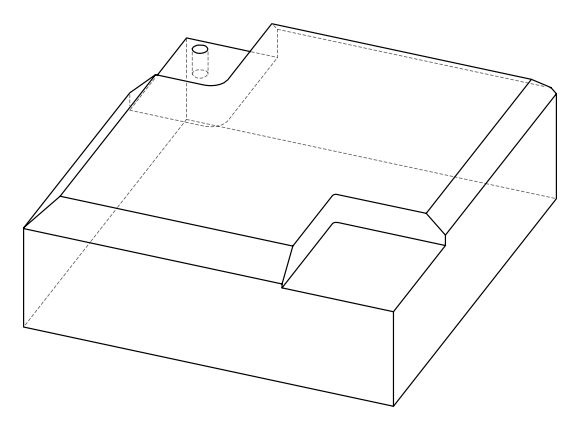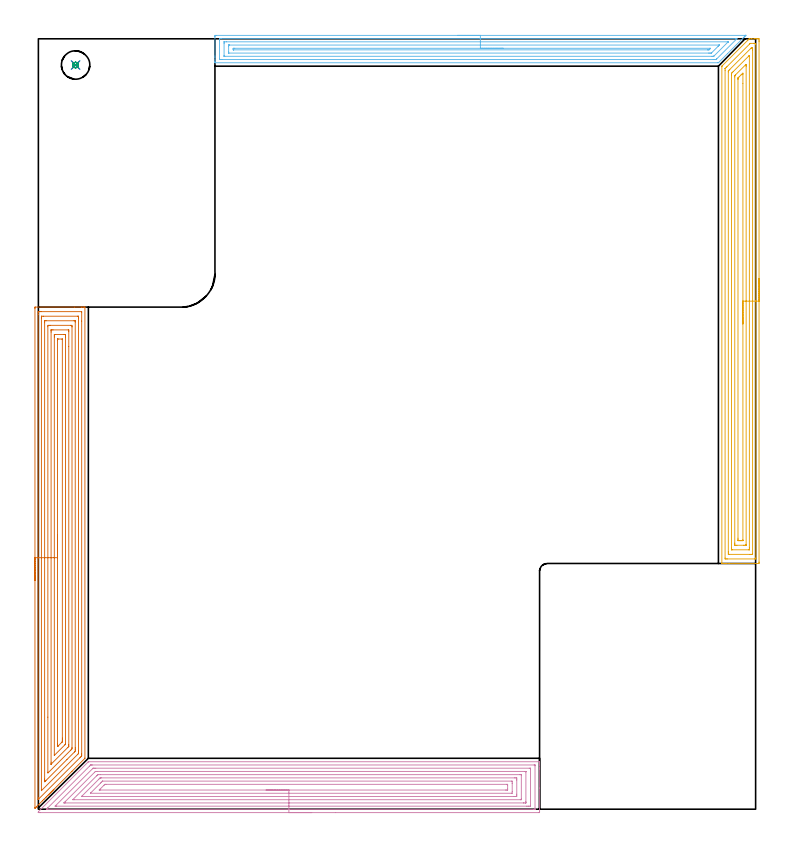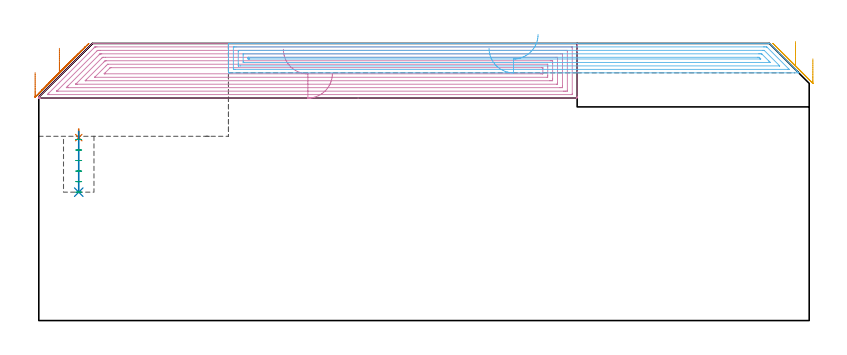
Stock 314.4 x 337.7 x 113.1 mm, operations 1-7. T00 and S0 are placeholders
(PLAN: 9 operations, 5 tool changes, 161.1 min)
(1 SPOT_DRILL | STEP1POCKET | NXT0321_9005460120000 | 0.04 min | 4180 mm3)
(2 DRILL_BLIND_HOLE_INTO_CENTER | STEP1POCKET | UGT0301_225 | 0.11 min | 2167 mm3)
(3 MILL_ROUGH_BLIND_HOLE_CONTOUR | STEP1POCKET | NXT0201_013 | Spiral | 0.29 min | 912 mm3)
(4 AREA_MILL | FG_CHAMFER_SURFACE | UGT0205_001 | 13.8 min | 56492 mm3)
(5 AREA_MILL_1 | FG_CHAMFER_SURFACE_1 | UGT0205_001 | 11.15 min | 31540 mm3)
(6 AREA_MILL_2 | FG_CHAMFER_SURFACE_2 | UGT0205_001 | 9.27 min | 16650 mm3)
(7 AREA_MILL_3 | FG_CHAMFER_SURFACE_3 | UGT0205_001 | 13.75 min | 51274 mm3)
(8 MILL_CORNER_NOTCH_RECTANGULAR | CORNER_NOTCH_RECTANGULAR | NXT0201_008 | Follow Part, ap 1.5, ae 75% | 99.42 min | 261088 mm3)
(9 MILL_CORNER_NOTCH_RECTANGULAR_1 | CORNER_NOTCH_RECTANGULAR_1 | UGT0201_094 | Follow Part, ap 5, ae 75% | 13.3 min | 336327 mm3)
(TOOL NXT0321_9005460120000 | NC Spot Drill, 142deg, 12mm, Carbide, Uncoated | D12 PA142 FL30 Z2)
(TOOL UGT0301_225 | Twist Drill 11.4 mm | D11.4 PA118 FL92 Z2)
(TOOL NXT0201_013 | ENDMILL 10mm | D10 FL30 Z4)
(TOOL UGT0205_001 | Chamfer Mill 20 x 3 x 45 deg. | D20 FL50 Z2)
(TOOL NXT0201_008 | ENDMILL 6mm [2P460-0600-NA 1630] | D6 FL26 Z6)
(TOOL UGT0201_094 | End mill 20 mm | D20 FL38 Z4)
(OP 1 SPOT_DRILL)
G17 G21 G94 G90
T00 M6
G54
G17 G0 G90 X16.3 Y326.2 S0 M3
G43 Z123.1 H0
G94 G81 G98 Z74.666 F250. R78.2
G80
M5
M2
(OP 2 DRILL_BLIND_HOLE_INTO_CENTER)
G17 G21 G94 G90
T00 M6
G54
G17 G0 G90 X16.3 Y326.2 S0 M3
G43 Z123.1 H0
G94 G81 G98 Z52.4 F250. R77.2
G80
M5
M2
(OP 3 MILL_ROUGH_BLIND_HOLE_CONTOUR)
G17 G21 G94 G90
T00 M6
G54
G17 G0 G90 X16.3 Y326.2 S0 M3
G43 Z123.1 H0
Z73.9
G94 G3 X16.9 Y326.8 R0.6 F250.
X16.3 Y327.4 R0.6
X15.1 Y326.2 R1.2
X16.3 Y327.4 R-1.2
X15.7 Y326.8 R0.6
X16.3 Y326.2 R0.6
G0 Z69.6
G3 X16.9 Y326.8 R0.6
X16.3 Y327.4 R0.6
X15.1 Y326.2 R1.2
X16.3 Y327.4 R-1.2
X15.7 Y326.8 R0.6
X16.3 Y326.2 R0.6
G0 Z65.3
G3 X16.9 Y326.8 R0.6
X16.3 Y327.4 R0.6
X15.1 Y326.2 R1.2
X16.3 Y327.4 R-1.2
X15.7 Y326.8 R0.6
X16.3 Y326.2 R0.6
G0 Z61.
G3 X16.9 Y326.8 R0.6
X16.3 Y327.4 R0.6
X15.1 Y326.2 R1.2
X16.3 Y327.4 R-1.2
X15.7 Y326.8 R0.6
X16.3 Y326.2 R0.6
G0 Z56.7
G3 X16.9 Y326.8 R0.6
X16.3 Y327.4 R0.6
X15.1 Y326.2 R1.2
X16.3 Y327.4 R-1.2
X15.7 Y326.8 R0.6
X16.3 Y326.2 R0.6
G0 Z52.4
G3 X16.9 Y326.8 R0.6
X16.3 Y327.4 R0.6
X15.1 Y326.2 R1.2
X16.3 Y327.4 R-1.2
X15.7 Y326.8 R0.6
X16.3 Y326.2 R0.6
G0 Z123.1
M5
M2
(OP 4 AREA_MILL)
G17 G21 G94 G90
T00 M6
G54
G17 G0 G90 X119.811 Y-1.499 S1061 M3
G43 Z123.1 H0
Z100.801
G94 G1 X119.773 Z99.93 F250.
X119.659 Z99.065
X119.47 Z98.213
X119.208 Z97.381
X118.874 Z96.575
X118.471 Z95.801
X118.003 Z95.066
X117.472 Z94.373
X116.882 Z93.73
X116.239 Z93.141
X115.547 Z92.61
X114.811 Z92.141
X114.037 Z91.738
X113.231 Z91.404
X112.399 Z91.142
X111.548 Z90.953
X110.683 Z90.839
X109.811 Z90.801
X0.733 Y-1.497 Z90.803
X0.532 Y-1.495 Z90.805
X0.15 Y-1.49 Z90.81
X0.096 Y-1.488 Z90.812
X0.086 Y-1.487 Z90.813
X0.06 Y-1.479 Z90.82
X0.006 Y-1.46 Z90.838
X-0.058 Y-1.434 Z90.863
X-0.059 Y-1.426 Z90.87
X-0.01 Y-1.201 Z91.097
X-0.006 Y-1.167 Z91.131
X0.01 Y-1.101 Z91.196
X0.056 Y-1.044 Z91.255
X21.825 Y20.726 Z113.025
X21.881 Y20.78 Z113.079
X21.905 Y20.794 Z113.092
X21.943 Y20.8 Z113.1
X219.545
X219.69 Y20.797 Z113.088
X219.693 Y20.776 Z113.067
X219.7 Y20.442 Z112.741
Y20.012 Z112.311
Y19.397 Z111.692
Y18.204 Z110.501
Y17.625 Z109.919
Y9.203 Z101.5
Y-0.983 Z91.314
X219.698 Y-1.275 Z91.022
X219.69 Y-1.492 Z90.806
X219.472 Y-1.499 Z90.799
X130.303 Z90.801
X109.811
Y-0.084 Z92.216
X4.086 Y-0.083 Z92.217
X3.678 Y-0.079 Z92.221
X3.491 Y-0.076 Z92.224
X3.535 Y-0.027 Z92.273
X3.778 Y0.224 Z92.524
X4.027 Y0.477 Z92.777
X4.101 Y0.551 Z92.851
X22.447 Y18.897 Z111.197
X22.835 Y19.281 Z111.581
X22.897 Y19.336 Z111.636
X22.961 Y19.379 Z111.679
X23.067 Y19.381 Z111.681
X23.287 Y19.384 Z111.684
X23.727 Y19.386 Z111.686
X217.327
X217.537 Y19.384 Z111.684
X217.641 Y19.381 Z111.681
X217.685 Y19.379 Z111.679
X217.69 Y19.348 Z111.648
X217.694 Y19.253 Z111.553
X217.699 Y19.016 Z111.316
Y0.408 Z92.708
X217.693 Y0.025 Z92.325
X217.69 Y-0.078 Z92.222
X217.645 Y-0.081 Z92.219
X217.535 Y-0.083 Z92.217
X217.315 Y-0.086 Z92.214
X109.811 Y-0.084 Z92.216
Y1.33 Z93.63
X7.882 Y1.331 Z93.631
X7.669 Y1.332 Z93.632
X7.388 Y1.336 Z93.636
X7.353 Y1.338 Z93.638
X7.381 Y1.373 Z93.673
X7.435 Y1.433 Z93.733
X7.487 Y1.488 Z93.788
X7.527 Y1.528 Z93.828
X23.727 Y17.728 Z110.028
X23.886 Y17.885 Z110.185
X23.946 Y17.94 Z110.24
X23.972 Y17.961 Z110.261
X24. Y17.965 Z110.265
X24.272 Y17.97 Z110.27
X24.619 Y17.971 Z110.271
X25.162 Y17.972 Z110.272
X215.182 Y17.971 Z110.271
X215.531 Y17.97 Z110.27
X215.646 Y17.967 Z110.267
X215.68 Y17.965 Z110.265
X215.69 Y17.904 Z110.204
X215.695 Y17.793 Z110.093
X215.699 Y17.625 Z109.925
Y1.675 Z93.975
X215.698 Y1.509 Z93.809
X215.69 Y1.346 Z93.646
X215.531 Y1.336 Z93.636
X214.986 Y1.33 Z93.63
X214.639 Y1.329 Z93.629
X214.095
X109.811 Y1.33 Z93.63
Y2.744 Z95.044
X11.944 Y2.746 Z95.046
X11.333 Y2.751 Z95.051
X11.238 Y2.752 Z95.052
X11.236 Y2.776 Z95.076
X11.238 Y2.785 Z95.085
X11.568 Y3.119 Z95.419
X11.896 Y3.447 Z95.747
X24.619 Y16.17 Z108.47
X24.908 Y16.452 Z108.752
X24.998 Y16.537 Z108.837
X25.027 Y16.551 Z108.851
X25.069 Y16.553 Z108.853
X25.157 Y16.555 Z108.855
X25.511 Y16.557 Z108.857
X25.694
X213.038
X213.612 Y16.553 Z108.853
X213.678 Y16.551 Z108.851
X213.69 Y16.549 Z108.849
X213.693 Y16.53 Z108.83
X213.697 Y16.482 Z108.782
X213.699 Y16.288 Z108.588
X213.7 Y3.447 Z95.747
X213.698 Y3.027 Z95.327
X213.694 Y2.818 Z95.118
X213.69 Y2.766 Z95.066
X213.686 Y2.749 Z95.049
X213.664 Y2.748 Z95.048
X213.561 Y2.745 Z95.045
X212.855 Y2.743 Z95.043
X212.672
X109.811 Y2.744 Z95.044
Y4.158 Z96.458
X15.698 Y4.16 Z96.46
X15.523
X15.173 Y4.164 Z96.464
X15.087 Y4.166 Z96.466
X15.102 Y4.192 Z96.492
X15.158 Y4.255 Z96.555
X15.233 Y4.333 Z96.633
X25.511 Y14.613 Z106.913
X25.69 Y14.79 Z107.09
X25.872 Y14.967 Z107.267
X26.053 Y15.136 Z107.436
X26.228 Y15.141 Z107.441
X26.403 Y15.142 Z107.442
X27.118 Y15.143 Z107.443
X211.07
X211.248 Y15.142 Z107.442
X211.603 Y15.137 Z107.437
X211.691 Y15.135 Z107.435
X211.694 Y15.111 Z107.411
X211.698 Y15.056 Z107.356
X211.699 Y14.967 Z107.267
X211.7 Y4.594 Z96.894
X211.697 Y4.333 Z96.633
X211.693 Y4.178 Z96.478
X211.691 Y4.165 Z96.465
X211.638 Y4.161 Z96.461
X211.544 Y4.158 Z96.458
X211.425 Y4.157 Z96.457
X211.248
X109.811 Y4.158 Z96.458
Y5.573 Z97.873
X19.267 Y5.574 Z97.874
X19.14 Y5.575 Z97.875
X18.97 Y5.579 Z97.879
X18.947 Y5.58 Z97.88
X18.955 Y5.596 Z97.896
X19.002 Y5.649 Z97.949
X19.055 Y5.706 Z98.006
X19.36 Y6.013 Z98.313
X26.542 Y13.194 Z105.494
X26.921 Y13.566 Z105.866
X27.051 Y13.691 Z105.991
X27.098 Y13.722 Z106.022
X27.161 Y13.724 Z106.024
X27.296 Y13.727 Z106.027
X27.65 Y13.728 Z106.028
X208.749
X209.286 Y13.725 Z106.025
X209.647 Y13.722 Z106.022
X209.69 Y13.716 Z106.016
X209.696 Y13.674 Z105.974
X209.699 Y13.194 Z105.494
X209.7 Y12.784 Z105.084
Y6.581 Z98.881
X209.697 Y6.106 Z98.406
X209.691 Y5.703 Z98.003
X209.68 Y5.578 Z97.878
X209.555 Y5.576 Z97.876
X209.286 Y5.573 Z97.873
X208.932 Y5.572 Z97.872
X208.394 Y5.571 Z97.871
X109.811 Y5.573 Z97.873
Y6.987 Z99.287
X22.835 Y6.988 Z99.288
X22.801 Y6.992 Z99.292
X22.815 Y7.012 Z99.312
X22.835 Y7.036 Z99.336
X27.296 Y11.499 Z103.799
X27.704 Y11.902 Z104.202
X28.117 Y12.308 Z104.608
X28.182 Y12.314 Z104.614
X28.188
X207.502
X207.69 Y12.308 Z104.608
X207.696 Y12.116 Z104.416
X207.699 Y11.422 Z103.722
X207.7 Y11.226 Z103.526
X207.699 Y7.682 Z99.982
X207.69 Y6.992 Z99.292
X207.508 Y6.986 Z99.286
X207.502
X109.811 Y6.987 Z99.287
Y8.401 Z100.701
X27.296 Y8.402 Z100.702
X26.766 Y8.404 Z100.704
X26.72 Y8.405 Z100.705
X26.667 Y8.408 Z100.708
X26.713 Y8.457 Z100.757
X27.012 Y8.764 Z101.064
X28.783 Y10.536 Z102.836
X28.931 Y10.684 Z102.984
X29.08 Y10.829 Z103.129
X29.151 Y10.892 Z103.192
X29.212 Y10.895 Z103.195
X29.342 Y10.898 Z103.198
X29.606 Y10.9 Z103.2
X205.351
X205.573 Y10.898 Z103.198
X205.657 Y10.896 Z103.196
X205.686 Y10.894 Z103.194
X205.69 Y10.855 Z103.155
X205.695 Y10.755 Z103.055
X205.7 Y10.554 Z102.854
Y8.782 Z101.082
X205.698 Y8.547 Z100.847
X205.695 Y8.438 Z100.738
X205.691 Y8.413 Z100.713
X205.688 Y8.407 Z100.707
X205.663 Y8.405 Z100.705
X205.559 Y8.402 Z100.702
X205.192 Y8.4 Z100.7
X204.826
X109.811 Y8.401 Z100.701
X108.94 Z100.739
X108.075 Z100.853
X107.223 Z101.042
X106.391 Z101.304
X105.585 Z101.638
X104.811 Z102.041
X104.075 Z102.51
X103.383 Z103.041
X102.74 Z103.63
X102.151 Z104.273
X101.62 Z104.965
X101.151 Z105.701
X100.748 Z106.475
X100.414 Z107.281
X100.152 Z108.113
X99.963 Z108.965
X99.849 Z109.83
X99.811 Z110.701
G0 Z123.1
M5
M2
(OP 5 AREA_MILL_1)
G17 G21 G94 G90
T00 M6
G54
G17 G0 G90 X315.9 Y232.7 S1061 M3
G43 Z123.1 H0
Z106.8
G94 G1 Y232.662 Z105.928 F250.
Y232.548 Z105.064
Y232.359 Z104.212
Y232.097 Z103.38
Y231.763 Z102.574
Y231.36 Z101.8
Y230.892 Z101.064
Y230.36 Z100.372
Y229.771 Z99.729
Y229.128 Z99.14
Y228.436 Z98.609
Y227.7 Z98.14
Y226.926 Z97.737
Y226.12 Z97.403
Y225.288 Z97.141
Y224.436 Z96.952
Y223.572 Z96.838
Y222.7 Z96.8
Y108.321
X315.896 Y108.006 Z96.802
X315.892 Y107.71 Z96.806
X315.592 Y107.7 Z97.106
X302.852 Z109.843
X301.418 Z111.278
X301.07 Z111.625
X300.375 Z112.325
X300.053 Z112.647
X299.652 Z113.039
X299.599 Z113.091
X299.6 Y107.875 Z113.1
Y325.462
X299.604 Y325.695 Z113.089
X299.699 Y325.8 Z112.999
X310.977 Y337.079 Z101.72
X311.418 Y337.518 Z101.281
X311.578 Y337.674 Z101.122
X311.61 Y337.698 Z101.088
X311.834 Y337.7 Z100.865
X312.648 Z100.046
X313.887 Z98.81
X314.43 Z98.264
X315.049 Z97.646
X315.32 Y337.698 Z97.375
X315.891 Y337.692 Z96.805
X315.893 Y337.653 Z96.803
X315.898 Y337.079 Z96.802
X315.9 Y336.497 Z96.8
Y222.7
X314.486 Z98.214
X314.485 Y110.052 Z98.215
Y109.996
X314.481 Y109.884 Z98.219
X314.474 Y109.71 Z98.226
X314.43 Y109.708 Z98.27
X313.945 Y109.701 Z98.755
X301.961 Z110.739
X301.475 Y109.703 Z111.225
X301.07 Y109.71 Z111.63
X301.021 Y109.723 Z111.679
X301.014 Y110.109 Z111.686
Y323.731
X301.018 Y324.569 Z111.682
X301.02 Y324.619 Z111.68
X301.026 Y324.664 Z111.674
X301.07 Y324.712 Z111.63
X301.442 Y325.09 Z111.258
X301.812 Y325.462 Z110.888
X311.7 Y335.35 Z101.
X311.758 Y335.406 Z100.942
X312.02 Y335.658 Z100.68
X312.062 Y335.69 Z100.638
X312.121 Y335.694 Z100.579
X312.243 Y335.698 Z100.457
X313.539 Y335.699 Z99.161
X314.025 Y335.697 Z98.675
X314.43 Y335.69 Z98.27
X314.479 Y335.678 Z98.221
X314.486 Y335.292 Z98.214
Y222.7
X313.072 Z99.628
X313.071 Y111.896 Z99.629
X313.07 Y111.79 Z99.63
X313.068 Y111.737 Z99.632
X313.065 Y111.718 Z99.635
X313.037 Y111.71 Z99.663
X312.842 Y111.702 Z99.858
X312.648 Y111.701 Z100.052
X311.953 Y111.7 Z100.747
X302.852 Y111.701 Z109.848
X302.657 Y111.703 Z110.043
X302.527 Y111.707 Z110.173
X302.435 Y111.713 Z110.265
X302.433 Y111.755 Z110.267
X302.43 Y111.896 Z110.27
X302.429 Y112.32 Z110.271
X302.428 Y112.789 Z110.272
X302.429 Y323.206 Z110.271
X302.43 Y323.44 Z110.27
X302.433 Y323.557 Z110.267
X302.435 Y323.612 Z110.265
X302.484 Y323.675 Z110.216
X302.664 Y323.863 Z110.036
X302.852 Y324.052 Z109.848
X303.109 Y324.31 Z109.591
X312.305 Y333.504 Z100.395
X312.481 Y333.672 Z100.219
X312.504 Y333.69 Z100.196
X312.551 Y333.694 Z100.149
X312.648 Y333.698 Z100.052
X312.843 Y333.697 Z99.857
X312.973 Y333.693 Z99.727
X313.065 Y333.688 Z99.635
X313.067 Y333.645 Z99.633
X313.07 Y333.504 Z99.63
X313.071 Y333.08 Z99.629
X313.072 Y332.611 Z99.628
Y222.7
X311.657 Z101.043
Y114.576
X311.655 Y113.786 Z101.045
X311.653 Y113.732 Z101.047
X311.651 Y113.711 Z101.049
X311.631 Y113.709 Z101.069
X311.522 Y113.704 Z101.178
X311.304 Y113.701 Z101.396
X304.189 Z108.511
X303.976 Y113.704 Z108.724
X303.87 Y113.708 Z108.83
X303.849 Y113.71 Z108.851
X303.847 Y113.726 Z108.853
X303.845 Y113.767 Z108.855
X303.843 Y114.476 Z108.857
Y114.576
Y321.888
X303.845 Y322.284 Z108.855
X303.847 Y322.482 Z108.853
X303.849 Y322.577 Z108.851
X303.892 Y322.631 Z108.808
X304.033 Y322.781 Z108.667
X304.332 Y323.083 Z108.368
X304.633 Y323.384 Z108.067
X311.327 Y330.078 Z101.373
X311.47 Y330.219 Z101.23
X311.639 Y330.381 Z101.061
X311.65 Y330.39 Z101.05
X311.652 Y330.355 Z101.048
X311.655 Y330.247 Z101.045
X311.657 Y330.031 Z101.043
Y329.93
Y222.7
X310.243 Z102.457
Y116.096
X310.241 Y115.829 Z102.459
X310.239 Y115.753 Z102.461
X310.236 Y115.714 Z102.464
X310.223 Y115.71 Z102.477
X310.142 Y115.705 Z102.558
X309.977 Y115.702 Z102.723
X309.747 Y115.7 Z102.953
X309.086 Z103.614
X306.185 Z106.515
X305.523 Y115.701 Z107.177
X305.291 Y115.703 Z107.409
X305.265 Y115.71 Z107.435
X305.262 Y115.715 Z107.438
X305.26 Y115.735 Z107.44
X305.257 Y116.364 Z107.443
Y116.631
Y320.994
X305.259 Y321.26 Z107.441
X305.264 Y321.528 Z107.436
X305.266 Y321.556 Z107.434
X305.274 Y321.569 Z107.426
X305.298 Y321.597 Z107.402
X305.358 Y321.659 Z107.342
X305.523 Y321.825 Z107.177
X310.015 Y326.317 Z102.685
X310.056 Y326.356 Z102.644
X310.137 Y326.426 Z102.563
X310.236 Y326.495 Z102.464
X310.24 Y326.356 Z102.46
X310.242 Y326.226 Z102.458
X310.243 Y326.089 Z102.457
Y325.462
Y222.7
X308.829 Z103.871
X308.828 Y118.151 Z103.872
X308.826 Y117.833 Z103.874
X308.824 Y117.754 Z103.876
X308.822 Y117.722 Z103.878
X308.793 Y117.71 Z103.907
X308.641 Y117.704 Z104.059
X308.195 Y117.701 Z104.505
X307.754 Y117.7 Z104.946
X307.305 Y117.701 Z105.395
X306.86 Y117.703 Z105.84
X306.705 Y117.71 Z105.995
X306.678 Y117.719 Z106.022
X306.676 Y117.772 Z106.024
X306.673 Y117.891 Z106.027
X306.672 Y118.151 Z106.028
X306.671 Y118.786 Z106.029
Y319.843
X306.672 Y320.101 Z106.028
X306.676 Y320.418 Z106.024
X306.678 Y320.496 Z106.022
X306.685 Y320.526 Z106.015
X306.705 Y320.549 Z105.995
X306.779 Y320.628 Z105.921
X307.142 Y320.994 Z105.558
X308.035 Y321.888 Z104.665
X308.195 Y322.048 Z104.505
X308.563 Y322.412 Z104.137
X308.671 Y322.517 Z104.029
X308.822 Y322.66 Z103.878
X308.825 Y322.451 Z103.875
X308.828 Y322.147 Z103.872
X308.829 Y318.172 Z103.871
Y222.7
Y221.828 Z103.909
Y220.964 Z104.023
Y220.112 Z104.212
Y219.28 Z104.474
Y218.474 Z104.808
Y217.7 Z105.211
Y216.964 Z105.68
Y216.272 Z106.211
Y215.629 Z106.8
Y215.04 Z107.443
Y214.508 Z108.135
Y214.04 Z108.871
Y213.637 Z109.645
Y213.303 Z110.451
Y213.041 Z111.283
Y212.852 Z112.135
Y212.738 Z113.
Y212.7 Z113.871
G0 Z123.1
M5
M2
(OP 6 AREA_MILL_2)
G17 G21 G94 G90
T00 M6
G54
G17 G0 G90 X183.75 Y339.2 S1061 M3
G43 Z123.1 H0
Z111.1
G94 G1 X183.788 Z110.228 F250.
X183.902 Z109.363
X184.091 Z108.512
X184.353 Z107.68
X184.687 Z106.874
X185.09 Z106.1
X185.559 Z105.364
X186.09 Z104.672
X186.679 Z104.029
X187.322 Z103.44
X188.014 Z102.908
X188.75 Z102.44
X189.524 Z102.037
X190.33 Z101.703
X191.162 Z101.441
X192.014 Z101.252
X192.878 Z101.138
X193.75 Z101.1
X309.962
X309.999 Y339.199 Z101.098
X310.089 Y339.193 Z101.096
X310.091 Y339.192 Z101.097
X310.079 Y339.174 Z101.115
X309.925 Y339.024 Z101.274
X309.774 Y338.872 Z101.423
X309.629 Y338.728 Z101.57
X309.478 Y338.577 Z101.721
X309.338 Y338.436 Z101.86
X309.203 Y338.301 Z101.996
X309.031 Y338.13 Z102.168
X302.1 Y331.199 Z109.099
X298.229 Y327.329 Z112.97
X298.095 Y327.204 Z113.089
X297.86 Y327.2 Z113.1
X77.575
X77.41 Y327.202 Z113.088
X77.402 Y327.327 Z112.965
X77.4 Y327.457 Z112.842
Y327.716 Z112.584
Y328.401 Z111.894
Y329.616 Z110.681
Y330.146 Z110.148
Y338.607 Z101.69
X77.403 Y338.872 Z101.425
X77.41 Y339.194 Z101.104
X77.688 Y339.198 Z101.101
X78.022 Y339.2 Z101.1
X193.75
Y337.786 Z102.514
X305.709
X305.903 Y337.785 Z102.515
X306.126 Y337.782 Z102.518
X306.209 Y337.779 Z102.521
X306.174 Y337.735 Z102.565
X306.008 Y337.561 Z102.739
X305.903 Y337.453 Z102.847
X297.349 Y328.9 Z111.4
X297.22 Y328.774 Z111.526
X297.113 Y328.675 Z111.625
X297.046 Y328.621 Z111.679
X296.967 Y328.619 Z111.681
X296.746 Y328.616 Z111.684
X296.073 Y328.614 Z111.686
X295.854
X80.484
X79.81 Y328.615 Z111.685
X79.588 Y328.617 Z111.683
X79.457 Y328.621 Z111.679
X79.409 Y328.631 Z111.669
X79.407 Y328.657 Z111.643
X79.401 Y328.799 Z111.501
X79.4 Y337.127 Z103.173
X79.401 Y337.526 Z102.774
X79.404 Y337.66 Z102.64
X79.41 Y337.765 Z102.535
X79.417 Y337.78 Z102.52
X79.431 Y337.782 Z102.518
X79.472 Y337.784 Z102.516
X79.81 Y337.786 Z102.514
X80.028
X193.75
Y336.372 Z103.928
X302.209 Y336.371 Z103.929
X302.254 Y336.37 Z103.93
X302.329 Y336.367 Z103.933
X302.345 Y336.366 Z103.934
X302.339 Y336.35 Z103.95
X302.329 Y336.33 Z103.97
X302.291 Y336.291 Z104.009
X302.255 Y336.254 Z104.046
X296.11 Y330.11 Z110.19
X296.073 Y330.076 Z110.224
X296.02 Y330.035 Z110.265
X295.976 Y330.033 Z110.267
X295.88 Y330.031 Z110.269
X295.686 Y330.029 Z110.271
X295.3 Y330.028 Z110.272
X81.716 Y330.029 Z110.271
X81.597 Y330.031 Z110.269
X81.477 Y330.034 Z110.266
X81.41 Y330.037 Z110.263
X81.406 Y330.082 Z110.218
X81.403 Y330.146 Z110.154
X81.401 Y330.338 Z109.962
X81.4 Y335.573 Z104.727
X81.407 Y336.254 Z104.046
X81.41 Y336.349 Z103.951
X81.413 Y336.365 Z103.935
X81.437 Y336.368 Z103.932
X81.478 Y336.37 Z103.93
X81.597 Y336.371 Z103.929
X82.37 Y336.372 Z103.928
X193.75
Y334.957 Z105.343
X298.295
X298.394 Y334.956 Z105.344
X298.431 Y334.954 Z105.346
X298.478 Y334.951 Z105.349
X298.459 Y334.92 Z105.38
X298.399 Y334.856 Z105.444
X298.06 Y334.509 Z105.791
X297.962 Y334.41 Z105.89
X295.179 Y331.628 Z108.672
X295.052 Y331.506 Z108.794
X295.003 Y331.463 Z108.837
X294.985 Y331.45 Z108.85
X294.961 Y331.448 Z108.852
X294.743 Y331.444 Z108.856
X294.286 Y331.443 Z108.857
X293.851
X83.5
X83.458 Y331.444 Z108.856
X83.424 Y331.447 Z108.853
X83.41 Y331.449 Z108.851
X83.409 Y331.469 Z108.831
X83.4 Y331.875 Z108.425
Y334.493 Z105.807
X83.41 Y334.936 Z105.364
X83.42 Y334.951 Z105.349
X83.462 Y334.953 Z105.347
X83.543 Y334.956 Z105.344
X83.666 Y334.957 Z105.343
X83.819
X193.75
Y333.543 Z106.757
X294.286 Y333.542 Z106.758
X294.383 Y333.541 Z106.759
X294.564 Y333.536 Z106.764
X294.623 Y333.532 Z106.768
X294.61 Y333.517 Z106.783
X294.513 Y333.414 Z106.886
X294.409 Y333.307 Z106.993
X294.286 Y333.184 Z107.116
X294.071 Y332.973 Z107.327
X293.985 Y332.892 Z107.408
X293.957 Y332.867 Z107.433
X293.917 Y332.864 Z107.436
X293.828 Y332.861 Z107.439
X293.465 Y332.857 Z107.443
X293.392
X85.635
X85.468 Y332.859 Z107.441
X85.427 Y332.861 Z107.439
X85.413 Y332.863 Z107.437
X85.41 Y332.873 Z107.427
X85.406 Y332.929 Z107.371
X85.403 Y333.411 Z106.889
X85.408 Y333.49 Z106.81
X85.413 Y333.536 Z106.764
X85.45 Y333.538 Z106.762
X85.631 Y333.541 Z106.759
X85.994 Y333.543 Z106.757
X86.065
X193.75
X194.622 Z106.795
X195.487 Z106.909
X196.338 Z107.098
X197.17 Z107.36
X197.976 Z107.694
X198.75 Z108.097
X199.486 Z108.565
X200.178 Z109.096
X200.821 Z109.686
X201.41 Z110.329
X201.942 Z111.021
X202.41 Z111.757
X202.813 Z112.531
X203.147 Z113.337
X203.409 Z114.169
X203.598 Z115.02
X203.712 Z115.885
X203.75 Z116.757
G0 Z123.1
M5
M2
(OP 7 AREA_MILL_3)
G17 G21 G94 G90
T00 M6
G54
G17 G0 G90 X-1.5 Y100.25 S1061 M3
G43 Z123.1 H0
Z101.2
G94 G1 Y100.288 Z100.328 F250.
Y100.402 Z99.464
Y100.591 Z98.612
Y100.853 Z97.78
Y101.187 Z96.974
Y101.59 Z96.2
Y102.058 Z95.464
Y102.59 Z94.772
Y103.179 Z94.129
Y103.822 Z93.54
Y104.514 Z93.009
Y105.25 Z92.54
Y106.024 Z92.137
Y106.83 Z91.803
Y107.662 Z91.541
Y108.514 Z91.352
Y109.378 Z91.238
Y110.25 Z91.2
Y219.503
X-1.495 Y219.985 Z91.203
X-1.491 Y220.09 Z91.206
X-1.381 Y220.1 Z91.316
X15.889 Z108.585
X18.815 Z111.511
X19.113 Z111.807
X19.709 Z112.408
X20.123 Z112.822
X20.264 Y220.097 Z112.956
X20.398 Y220.09 Z113.089
X20.4 Y219.949 Z113.1
Y22.399
X20.403 Y22.313 Z113.097
X20.237 Y22.136 Z112.934
X14.721 Y16.621 Z107.42
X6.815 Y8.713 Z99.511
X6.679 Y8.578 Z99.377
X6.514 Y8.413 Z99.211
X6.376 Y8.273 Z99.071
X6.233 Y8.132 Z98.931
X6.081 Y7.98 Z98.779
X5.936 Y7.834 Z98.632
X5.787 Y7.686 Z98.485
X5.648 Y7.547 Z98.346
X5.497 Y7.395 Z98.192
X5.341 Y7.24 Z98.039
X5.216 Y7.115 Z97.913
X5.058 Y6.955 Z97.753
X4.895 Y6.794 Z97.593
X4.783 Y6.682 Z97.481
X4.619 Y6.516 Z97.313
X4.449 Y6.348 Z97.147
X4.18 Y6.079 Z96.878
X4.004 Y5.902 Z96.7
X3.438 Y5.337 Z96.137
X3.112 Y5.011 Z95.809
X2.503 Y4.403 Z95.203
X1.773 Y3.673 Z94.472
X0.435 Y2.335 Z93.135
X-0.599 Y1.3 Z92.1
X-0.798 Y1.101 Z91.899
X-0.902 Y0.997 Z91.796
X-1.088 Y0.812 Z91.612
X-1.161 Y0.739 Z91.538
X-1.351 Y0.551 Z91.348
X-1.493 Y0.419 Z91.206
X-1.5 Y0.551 Z91.2
Y0.569
Y110.25
X-0.086 Z92.614
Y216.827
X-0.085 Y217.589 Z92.615
X-0.083 Y217.719 Z92.617
X-0.077 Y218.09 Z92.623
X0.293 Y218.097 Z92.993
X0.666 Y218.099 Z93.366
X1.169 Y218.1 Z93.869
X18.911 Y218.099 Z111.611
X18.938 Y218.097 Z111.638
X18.965 Y218.092 Z111.665
X18.979 Y218.087 Z111.679
X18.98 Y218.067 Z111.68
X18.985 Y217.849 Z111.685
X18.986 Y213.946 Z111.686
X18.985 Y24.186 Z111.685
X18.981 Y23.427 Z111.681
X18.979 Y23.36 Z111.679
X18.972 Y23.334 Z111.672
X18.939 Y23.294 Z111.639
X18.586 Y22.937 Z111.286
X18.234 Y22.584 Z110.934
X0.07 Y4.421 Z92.77
X-0.002 Y4.351 Z92.698
X-0.072 Y4.288 Z92.628
X-0.079 Y4.283 Z92.621
X-0.081 Y4.324 Z92.619
X-0.084 Y4.435 Z92.616
X-0.085 Y4.565 Z92.615
X-0.086 Y5.049 Z92.614
Y110.25
X1.328 Z94.028
X1.329 Y215.262 Z94.029
X1.331 Y215.935 Z94.031
X1.333 Y216.044 Z94.033
X1.336 Y216.09 Z94.036
X1.387 Y216.096 Z94.087
X1.544 Y216.098 Z94.244
X2.261 Y216.1 Z94.961
X17.194 Z109.894
X17.356 Y216.097 Z110.056
X17.518 Y216.092 Z110.218
X17.559 Y216.09 Z110.259
X17.565 Y216.064 Z110.265
X17.568 Y216.008 Z110.268
X17.57 Y215.935 Z110.27
X17.571 Y215.717 Z110.271
Y215.044
Y25.75
Y25.077
X17.569 Y24.861 Z110.269
X17.564 Y24.523 Z110.264
X17.551 Y24.363 Z110.251
X17.356 Y24.155 Z110.056
X1.333 Y8.132 Z94.033
X1.33 Z94.03
Y8.135
X1.329 Y8.351 Z94.029
X1.328 Y110.25 Z94.028
X2.743 Z95.443
Y213.26
X2.745 Y213.825 Z95.445
X2.748 Y214.015 Z95.448
X2.749 Y214.077 Z95.449
X2.785 Y214.09 Z95.485
X3.352 Y214.1 Z96.052
X15.65 Z108.35
X16.016 Y214.096 Z108.716
X16.107 Y214.093 Z108.807
X16.147 Y214.09 Z108.847
X16.15 Y214.062 Z108.85
X16.153 Y213.979 Z108.853
X16.156 Y213.586 Z108.856
X16.157 Y26.861 Z108.857
X16.156 Y26.295 Z108.856
X16.154 Y25.969 Z108.854
X16.15 Y25.41 Z108.85
X15.827 Y25.077 Z108.527
X12.53 Y21.778 Z105.23
X3.301 Y12.55 Z96.001
X2.877 Y12.13 Z95.577
X2.821 Y12.078 Z95.521
X2.75 Y12.014 Z95.45
X2.747 Y12.11 Z95.447
X2.744 Y12.265 Z95.444
X2.743 Y12.591 Z95.443
Y13.158
Y110.25
X4.157 Z96.857
X4.158 Y211.498 Z96.858
X4.18 Y212.09 Z96.88
X4.447 Y212.097 Z97.147
X5.058 Y212.099 Z97.758
X5.322 Y212.1 Z98.022
X14.107 Y212.099 Z106.807
X14.721 Y212.09 Z107.421
X14.742 Y211.476 Z107.442
X14.743 Y211.454 Z107.443
X14.742 Y26.861 Z107.442
Y26.839
X14.721 Y26.431 Z107.421
X14.495 Y26.198 Z107.195
X14.271 Y25.969 Z106.971
X4.46 Y16.159 Z97.16
X4.316 Y16.02 Z97.016
X4.18 Y15.89 Z96.88
X4.159 Y16.159 Z96.859
X4.158 Y16.181 Z96.858
X4.157 Y40.351 Z96.857
Y110.25
X5.571 Z98.271
Y209.171
X5.573 Y209.692 Z98.273
X5.576 Y210.059 Z98.276
X5.578 Y210.082 Z98.278
X5.587 Y210.09 Z98.287
X5.635 Y210.094 Z98.335
X5.736 Y210.098 Z98.436
X5.936 Y210.099 Z98.636
X6.413 Y210.1 Z99.113
X13.098 Y210.099 Z105.798
X13.205 Y210.097 Z105.905
X13.276 Y210.094 Z105.976
X13.313 Y210.09 Z106.013
X13.322 Y210.061 Z106.022
X13.326 Y209.692 Z106.026
X13.328 Y209.323 Z106.028
X13.329 Y202.812 Z106.029
X13.328 Y28.275 Z106.028
X13.326 Y27.753 Z106.026
X13.324 Y27.568 Z106.024
X13.321 Y27.481 Z106.021
X13.277 Y27.435 Z105.977
X12.964 Y27.113 Z105.664
X5.578 Y19.726 Z98.278
X5.576 Z98.276
X5.575 Z98.275
X5.573 Y19.733 Z98.273
X5.572 Y20.097 Z98.272
X5.571 Y20.618 Z98.271
Y110.25
X6.985 Z99.685
Y207.017
X6.987 Y207.734 Z99.687
X6.989 Y207.909 Z99.689
X6.992 Y208.079 Z99.692
X7.317 Y208.092 Z100.017
X7.506 Y208.098 Z100.206
X11.207 Y208.1 Z103.907
X11.899 Y208.098 Z104.599
X11.905 Y208.093 Z104.605
X11.909 Y208.088 Z104.609
X11.911 Y207.909 Z104.611
X11.914 Y207.19 Z104.614
X11.915 Y207.017 Z104.615
X11.914 Y28.819 Z104.614
X11.912 Y28.645 Z104.612
X11.909 Y28.556 Z104.609
X11.907 Y28.516 Z104.607
X11.874 Y28.48 Z104.574
X11.764 Y28.364 Z104.464
X11.624 Y28.222 Z104.324
X7.137 Y23.735 Z99.837
X7.069 Y23.669 Z99.769
X7.008 Y23.614 Z99.708
X6.995 Y23.603 Z99.695
X6.992 Y23.614 Z99.692
X6.99 Y23.669 Z99.69
X6.986 Y24.012 Z99.686
X6.985 Y110.25 Z99.685
X8.4 Z101.1
Y205.583
X8.401 Y205.932 Z101.101
X8.403 Y206.032 Z101.103
X8.407 Y206.087 Z101.107
X8.414 Y206.09 Z101.114
X8.465 Y206.096 Z101.165
X8.572 Y206.1 Z101.272
X8.596 Z101.296
X10.355 Y206.098 Z103.055
X10.494 Y206.076 Z103.194
X10.499 Y206.046 Z103.199
X10.5 Y206.034 Z103.2
Y31.146
X10.499 Y30.429 Z103.199
X10.498 Y30.257 Z103.198
X10.483 Y29.537 Z103.183
X10.407 Y29.457 Z103.107
X10.328 Y29.376 Z103.028
X8.638 Y27.685 Z101.338
X8.572 Y27.621 Z101.272
X8.502 Y27.56 Z101.202
X8.406 Y27.479 Z101.106
X8.403 Y27.579 Z101.103
X8.401 Y27.753 Z101.101
X8.4 Y27.928 Z101.1
Y28.645
Y110.25
Y111.122 Z101.138
Y111.986 Z101.251
Y112.838 Z101.44
Y113.67 Z101.703
Y114.476 Z102.036
Y115.25 Z102.439
Y115.986 Z102.908
Y116.678 Z103.439
Y117.321 Z104.028
Y117.91 Z104.672
Y118.442 Z105.364
Y118.91 Z106.1
Y119.313 Z106.873
Y119.647 Z107.679
Y119.909 Z108.511
Y120.098 Z109.363
Y120.212 Z110.228
Y120.25 Z111.1
G0 Z123.1
M5
M2
